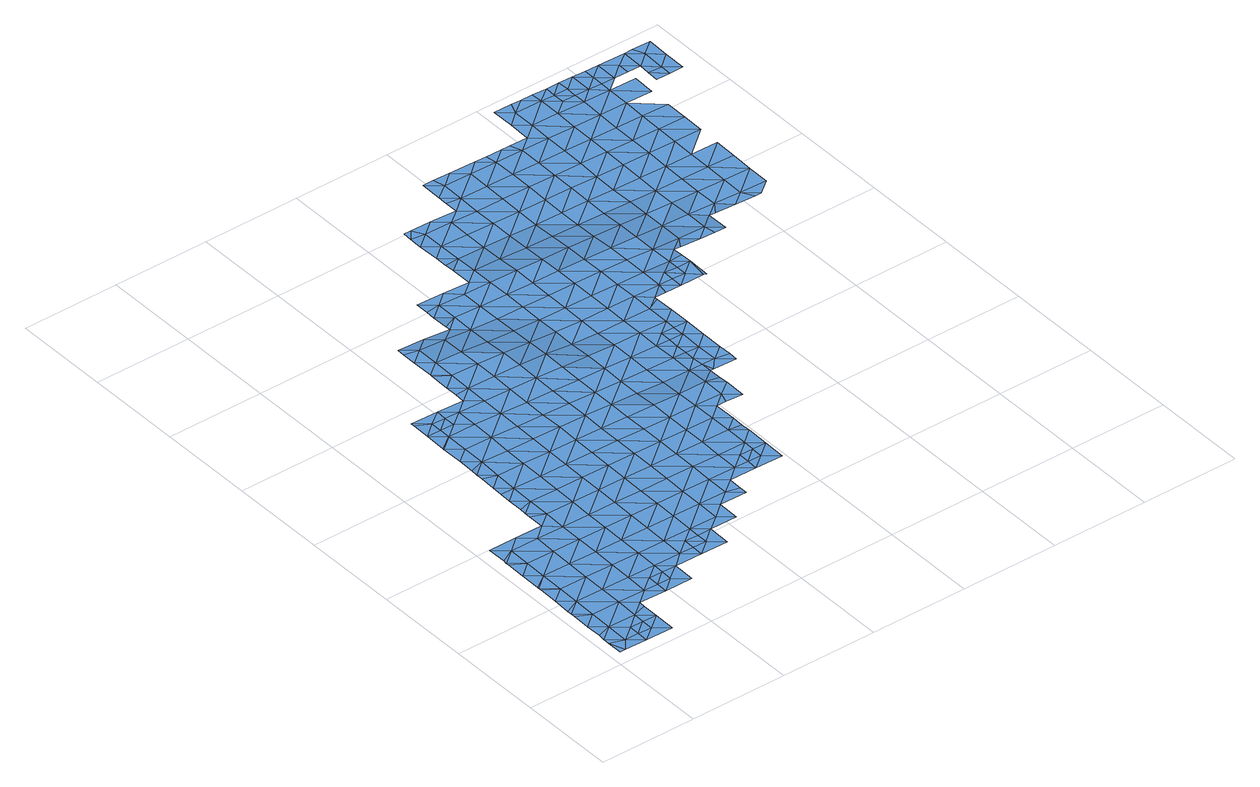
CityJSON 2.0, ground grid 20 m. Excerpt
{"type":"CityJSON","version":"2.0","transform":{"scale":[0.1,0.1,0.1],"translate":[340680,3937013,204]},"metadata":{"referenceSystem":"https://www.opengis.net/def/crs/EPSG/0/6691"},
"CityObjects":{
"waterbody1":{"type":"WaterBody","attributes":{"name":"5","class":"1140","function":"1","WaterBodyRiverFloodingRiskAttribute.description":"3","WaterBodyRiverFloodingRiskAttribute.rankOrg":"2","WaterBodyRiverFloodingRiskAttribute.adminType":"2","WaterBodyRiverFloodingRiskAttribute.scale":"L2"},"geometry":[{"type":"MultiSurface","lod":"1","boundaries":[[[0,1,2]],[[1,3,2]],[[2,3,4]],[[5,6,4]],[[6,5,7]],[[5,4,3]],[[3,1,8]],[[5,9,7]],[[8,10,3]],[[11,5,3]],[[12,9,13]],[[12,7,9]],[[11,3,10]],[[14,15,16]],[[14,13,15]],[[13,9,15]],[[17,9,5]],[[18,5,11]],[[19,16,20]],[[16,15,20]],[[18,17,5]],[[21,19,20]],[[9,17,15]],[[22,23,24]],[[22,21,23]],[[23,21,20]],[[18,11,25]],[[24,26,27]],[[17,28,15]],[[25,29,18]],[[24,23,26]],[[30,23,20]],[[31,27,26]],[[31,32,33]],[[20,15,30]],[[29,34,18]],[[33,32,35]],[[18,36,17]],[[31,26,32]],[[15,28,30]],[[37,26,23]],[[18,34,36]],[[36,38,17]],[[39,35,32]],[[17,38,28]],[[40,23,30]],[[26,37,32]],[[37,23,40]],[[38,41,28]],[[28,42,30]],[[43,39,32]],[[37,43,32]],[[44,38,36]],[[41,42,28]],[[40,30,42]],[[44,45,38]],[[45,46,38]],[[38,46,41]],[[47,39,43]],[[40,42,48]],[[37,40,49]],[[46,50,41]],[[43,37,49]],[[51,42,41]],[[40,48,49]],[[52,47,43]],[[50,51,41]],[[53,50,46]],[[52,43,49]],[[48,42,51]],[[54,55,47]],[[52,54,47]],[[54,56,55]],[[53,57,50]],[[58,48,51]],[[49,59,52]],[[60,61,62]],[[49,48,59]],[[62,56,60]],[[56,54,60]],[[50,63,51]],[[48,58,59]],[[61,64,65]],[[66,54,52]],[[60,64,61]],[[59,67,52]],[[65,64,68]],[[50,57,63]],[[69,70,68]],[[54,66,60]],[[69,71,70]],[[58,51,72]],[[68,64,69]],[[71,73,74]],[[52,67,66]],[[57,75,63]],[[60,76,64]],[[51,63,72]],[[66,76,60]],[[74,73,77]],[[71,69,73]],[[58,72,78]],[[59,58,79]],[[75,80,63]],[[73,81,77]],[[77,81,82]],[[79,58,78]],[[67,59,79]],[[72,63,83]],[[82,84,85]],[[86,73,69]],[[63,80,83]],[[81,84,82]],[[67,87,66]],[[64,76,88]],[[69,64,86]],[[89,85,84]],[[90,67,79]],[[91,76,66]],[[64,88,86]],[[92,81,73]],[[93,89,84]],[[72,83,94]],[[87,91,66]],[[95,79,78]],[[96,92,73]],[[92,84,81]],[[67,90,87]],[[76,91,88]],[[78,72,97]],[[96,73,86]],[[94,83,98]],[[97,72,94]],[[84,99,93]],[[79,95,90]],[[88,100,86]],[[92,101,84]],[[98,102,94]],[[95,78,97]],[[103,87,90]],[[84,101,99]],[[86,100,96]],[[88,91,104]],[[105,97,94]],[[106,94,102]],[[88,104,100]],[[99,107,108]],[[96,109,92]],[[90,95,110]],[[87,111,91]],[[100,109,96]],[[107,112,108]],[[99,101,107]],[[90,110,103]],[[91,111,104]],[[97,113,95]],[[114,106,102]],[[109,115,92]],[[92,116,101]],[[105,94,106]],[[105,113,97]],[[95,113,110]],[[87,103,111]],[[117,112,107]],[[101,116,107]],[[116,92,115]],[[110,118,103]],[[119,104,111]],[[113,118,110]],[[120,105,106]],[[114,120,106]],[[100,104,121]],[[100,122,109]],[[123,117,107]],[[104,119,121]],[[109,122,115]],[[123,107,116]],[[103,124,111]],[[125,124,103]],[[126,113,105]],[[127,105,120]],[[100,121,122]],[[117,128,129]],[[103,118,125]],[[123,128,117]],[[128,130,129]],[[119,111,124]],[[116,115,131]],[[119,132,121]],[[113,133,118]],[[115,122,131]],[[130,134,135]],[[126,105,127]],[[134,130,128]],[[135,134,136]],[[118,133,125]],[[137,138,116]],[[132,119,124]],[[120,139,127]],[[123,138,128]],[[134,140,136]],[[116,131,137]],[[123,116,138]],[[133,113,126]],[[141,136,140]],[[122,142,131]],[[139,143,127]],[[144,126,127]],[[121,132,145]],[[122,121,142]],[[141,146,147]],[[140,146,141]],[[143,144,127]],[[138,148,128]],[[128,149,134]],[[147,146,150]],[[142,121,145]],[[151,125,133]],[[124,152,132]],[[124,125,152]],[[153,133,126]],[[146,154,150]],[[137,131,155]],[[125,151,152]],[[140,134,149]],[[153,126,144]],[[155,131,142]],[[156,138,137]],[[128,148,149]],[[157,146,140]],[[145,132,158]],[[133,159,151]],[[156,148,138]],[[158,132,152]],[[160,137,155]],[[145,161,142]],[[162,153,144]],[[140,149,163]],[[159,133,153]],[[156,137,160]],[[164,145,158]],[[157,140,163]],[[156,165,148]],[[154,146,157]],[[148,166,149]],[[161,167,142]],[[168,151,159]],[[145,164,161]],[[152,151,169]],[[162,170,153]],[[155,142,167]],[[159,153,171]],[[160,155,167]],[[151,168,169]],[[158,172,164]],[[163,149,166]],[[153,170,171]],[[160,173,156]],[[158,152,172]],[[148,165,166]],[[174,157,163]],[[167,173,160]],[[172,152,169]],[[154,157,175]],[[159,176,168]],[[177,163,166]],[[173,178,156]],[[156,179,165]],[[174,175,157]],[[159,171,176]],[[161,164,180]],[[181,169,168]],[[164,172,180]],[[163,177,174]],[[161,182,167]],[[176,171,183]],[[184,168,176]],[[185,161,180]],[[156,178,179]],[[174,186,175]],[[167,187,173]],[[166,165,188]],[[183,189,176]],[[181,168,184]],[[190,175,186]],[[182,187,167]],[[191,190,186]],[[192,180,172]],[[177,166,188]],[[193,174,177]],[[161,185,182]],[[173,187,178]],[[172,169,194]],[[165,179,188]],[[191,195,196]],[[196,195,197]],[[194,169,181]],[[198,176,189]],[[192,185,180]],[[195,191,186]],[[184,176,198]],[[178,199,179]],[[187,199,178]],[[177,188,193]],[[193,200,174]],[[192,172,194]],[[184,198,201]],[[202,182,185]],[[181,184,203]],[[203,184,201]],[[200,204,174]],[[205,197,195]],[[206,194,181]],[[186,174,204]],[[202,185,192]],[[181,203,206]],[[195,186,204]],[[202,207,182]],[[182,208,187]],[[179,199,209]],[[188,179,210]],[[188,211,193]],[[212,205,195]],[[210,211,188]],[[213,199,187]],[[214,194,206]],[[179,209,210]],[[194,215,192]],[[193,211,200]],[[195,204,212]],[[208,182,207]],[[216,214,206]],[[217,204,200]],[[199,213,209]],[[192,218,202]],[[211,217,200]],[[215,194,214]],[[218,207,202]],[[187,208,213]],[[219,210,209]],[[204,220,212]],[[205,212,221]],[[214,216,222]],[[219,211,210]],[[192,215,218]],[[207,223,208]],[[224,220,204]],[[225,209,213]],[[218,223,207]],[[224,204,217]],[[214,226,215]],[[226,214,222]],[[219,209,225]],[[221,212,220]],[[215,227,218]],[[228,215,226]],[[217,211,229]],[[215,228,227]],[[229,211,219]],[[217,230,224]],[[208,223,231]],[[213,208,232]],[[227,233,218]],[[234,223,218]],[[233,234,218]],[[235,221,220]],[[225,213,232]],[[236,221,235]],[[237,219,225]],[[208,231,232]],[[236,238,239]],[[232,237,225]],[[234,240,223]],[[217,229,230]],[[224,241,220]],[[240,242,223]],[[223,242,231]],[[238,236,235]],[[243,239,238]],[[244,241,224]],[[244,224,230]],[[237,245,219]],[[242,246,231]],[[247,232,231]],[[238,248,243]],[[246,247,231]],[[229,219,245]],[[249,243,248]],[[235,220,241]],[[250,251,249]],[[235,252,238]],[[251,253,254]],[[250,249,248]],[[251,250,253]],[[255,232,247]],[[229,245,256]],[[230,229,257]],[[235,241,258]],[[237,232,255]],[[257,229,256]],[[244,230,257]],[[248,238,252]],[[255,259,237]],[[235,258,252]],[[237,260,245]],[[244,261,241]],[[248,262,250]],[[247,263,255]],[[253,250,264]],[[241,261,258]],[[245,265,256]],[[244,257,266]],[[262,264,250]],[[248,252,267]],[[263,268,255]],[[237,259,260]],[[244,266,261]],[[248,267,262]],[[256,269,257]],[[258,270,252]],[[255,271,259]],[[269,266,257]],[[272,270,258]],[[245,260,265]],[[255,268,271]],[[272,258,261]],[[271,273,259]],[[252,274,267]],[[259,275,260]],[[269,256,265]],[[276,264,262]],[[277,261,266]],[[259,273,275]],[[278,265,260]],[[274,252,270]],[[262,267,274]],[[279,266,269]],[[260,275,278]],[[277,266,279]],[[272,261,277]],[[265,280,269]],[[277,281,272]],[[276,262,282]],[[272,283,270]],[[262,274,282]],[[275,284,278]],[[281,283,272]],[[269,285,279]],[[265,278,280]],[[276,286,287]],[[270,288,274]],[[287,286,289]],[[286,276,282]],[[283,288,270]],[[278,284,290]],[[269,280,285]],[[290,291,278]],[[286,292,289]],[[289,292,293]],[[291,294,278]],[[295,296,279]],[[296,281,277]],[[280,278,294]],[[282,274,288]],[[292,297,293]],[[279,285,295]],[[277,279,296]],[[286,282,298]],[[281,299,283]],[[300,292,286]],[[292,301,297]],[[282,288,298]],[[280,294,302]],[[303,300,286]],[[299,281,296]],[[285,280,304]],[[303,286,298]],[[299,305,283]],[[283,306,288]],[[294,307,302]],[[295,285,304]],[[280,302,304]],[[292,300,301]],[[288,308,298]],[[309,302,307]],[[306,308,288]],[[283,305,306]],[[295,304,310]],[[296,295,311]],[[309,312,302]],[[300,313,301]],[[299,296,311]],[[304,302,314]],[[303,298,308]],[[295,310,311]],[[302,312,314]],[[315,300,303]],[[299,316,305]],[[308,317,303]],[[318,316,299]],[[317,315,303]],[[318,299,311]],[[304,319,310]],[[305,320,306]],[[304,314,321]],[[322,321,314]],[[316,320,305]],[[300,315,313]],[[310,323,311]],[[320,324,306]],[[304,321,319]],[[315,325,313]],[[308,306,324]],[[322,326,321]],[[318,311,323]],[[317,308,324]],[[310,319,323]],[[318,327,316]],[[328,315,317]],[[324,329,317]],[[326,330,321]],[[321,330,319]],[[327,318,323]],[[325,315,331]],[[332,320,316]],[[327,333,316]],[[333,332,316]],[[332,324,320]],[[328,317,329]],[[315,328,331]],[[334,330,326]],[[335,329,324]],[[328,336,331]],[[337,327,323]],[[319,330,338]],[[323,319,339]],[[319,338,339]],[[327,337,333]],[[330,334,340]],[[335,324,332]],[[329,341,328]],[[337,323,339]],[[342,330,340]],[[338,330,342]],[[336,328,343]],[[333,344,332]],[[329,335,345]],[[346,344,333]],[[329,345,341]],[[333,337,346]],[[343,328,341]],[[332,347,335]],[[338,342,348]],[[349,345,335]],[[339,338,350]],[[342,351,348]],[[343,352,353]],[[350,338,348]],[[337,339,350]],[[347,332,344]],[[343,341,352]],[[354,355,353]],[[356,341,345]],[[350,357,337]],[[337,358,346]],[[348,351,359]],[[357,358,337]],[[349,335,347]],[[353,352,354]],[[346,360,344]],[[359,361,348]],[[360,347,344]],[[356,345,349]],[[362,350,348]],[[352,341,356]],[[355,354,363]],[[356,364,352]],[[365,363,354]],[[362,357,350]],[[360,346,358]],[[347,366,349]],[[367,361,359]],[[368,365,354]],[[354,352,368]],[[362,348,361]],[[357,369,358]],[[366,347,360]],[[362,369,357]],[[352,364,368]],[[349,370,356]],[[370,364,356]],[[368,371,365]],[[361,367,372]],[[358,373,360]],[[349,366,374]],[[375,368,364]],[[376,373,358]],[[377,362,361]],[[378,366,360]],[[379,361,372]],[[349,374,370]],[[358,369,376]],[[380,375,364]],[[370,380,364]],[[379,377,361]],[[377,369,362]],[[381,382,368]],[[381,368,375]],[[371,368,382]],[[366,383,374]],[[378,383,366]],[[360,373,378]],[[377,384,369]],[[369,385,376]],[[386,375,380]],[[384,385,369]],[[387,380,370]],[[376,388,373]],[[370,374,389]],[[380,390,386]],[[373,388,378]],[[374,383,389]],[[387,370,389]],[[380,387,390]],[[378,391,383]],[[388,391,378]],[[391,392,383]],[[393,390,387]],[[389,383,392]],[[394,393,387]],[[387,389,395]],[[395,396,387]]]}]},
"waterbody2":{"type":"WaterBody","attributes":{"name":"5","class":"1140","function":"1","WaterBodyRiverFloodingRiskAttribute.description":"3","WaterBodyRiverFloodingRiskAttribute.rankOrg":"1","WaterBodyRiverFloodingRiskAttribute.adminType":"2","WaterBodyRiverFloodingRiskAttribute.scale":"L2"},"geometry":[{"type":"MultiSurface","lod":"1","boundaries":[[[25,10,397]],[[25,397,29]],[[397,398,29]],[[11,10,25]],[[10,8,397]],[[397,8,399]],[[397,399,398]]]}]},
"waterbody3":{"type":"WaterBody","attributes":{"name":"5","class":"1140","function":"1","WaterBodyRiverFloodingRiskAttribute.description":"3","WaterBodyRiverFloodingRiskAttribute.rankOrg":"1","WaterBodyRiverFloodingRiskAttribute.adminType":"2","WaterBodyRiverFloodingRiskAttribute.scale":"L2"},"geometry":[{"type":"MultiSurface","lod":"1","boundaries":[[[45,44,400]],[[53,45,400]],[[45,53,46]],[[57,400,401]],[[44,401,400]],[[53,400,57]]]}]},
"waterbody4":{"type":"WaterBody","attributes":{"name":"5","class":"1140","function":"1","WaterBodyRiverFloodingRiskAttribute.description":"3","WaterBodyRiverFloodingRiskAttribute.rankOrg":"1","WaterBodyRiverFloodingRiskAttribute.adminType":"2","WaterBodyRiverFloodingRiskAttribute.scale":"L2"},"geometry":[{"type":"MultiSurface","lod":"1","boundaries":[[[98,83,402]],[[80,75,402]],[[83,80,402]],[[75,403,402]],[[403,102,402]],[[102,98,402]]]}]},
"waterbody5":{"type":"WaterBody","attributes":{"name":"5","class":"1140","function":"1","WaterBodyRiverFloodingRiskAttribute.description":"3","WaterBodyRiverFloodingRiskAttribute.rankOrg":"3","WaterBodyRiverFloodingRiskAttribute.adminType":"2","WaterBodyRiverFloodingRiskAttribute.scale":"L2"},"geometry":[{"type":"MultiSurface","lod":"1","boundaries":[[[404,405,406]],[[108,112,405]],[[99,108,93]],[[93,108,405]],[[405,89,93]],[[405,404,89]],[[405,112,406]]]}]},
"waterbody6":{"type":"WaterBody","attributes":{"name":"5","class":"1140","function":"1","WaterBodyRiverFloodingRiskAttribute.description":"3","WaterBodyRiverFloodingRiskAttribute.rankOrg":"1","WaterBodyRiverFloodingRiskAttribute.adminType":"2","WaterBodyRiverFloodingRiskAttribute.scale":"L2"},"geometry":[{"type":"MultiSurface","lod":"1","boundaries":[[[407,189,183]],[[183,170,407]],[[407,408,189]],[[170,162,407]],[[171,170,183]],[[407,162,408]]]}]},
"waterbody7":{"type":"WaterBody","attributes":{"name":"5","class":"1140","function":"1","WaterBodyRiverFloodingRiskAttribute.description":"3","WaterBodyRiverFloodingRiskAttribute.rankOrg":"1","WaterBodyRiverFloodingRiskAttribute.adminType":"2","WaterBodyRiverFloodingRiskAttribute.scale":"L2"},"geometry":[{"type":"MultiSurface","lod":"1","boundaries":[[[409,410,411]],[[246,242,412]],[[413,412,242]],[[413,414,412]],[[410,233,227]],[[233,410,409]],[[240,413,242]],[[414,268,412]],[[409,413,234]],[[240,234,413]],[[268,263,412]],[[263,247,412]],[[412,247,246]],[[413,415,414]],[[409,234,233]],[[413,409,415]],[[409,416,415]],[[411,416,409]]]}]},
"waterbody8":{"type":"WaterBody","attributes":{"name":"5","class":"1140","function":"1","WaterBodyRiverFloodingRiskAttribute.description":"3","WaterBodyRiverFloodingRiskAttribute.rankOrg":"1","WaterBodyRiverFloodingRiskAttribute.adminType":"2","WaterBodyRiverFloodingRiskAttribute.scale":"L2"},"geometry":[{"type":"MultiSurface","lod":"1","boundaries":[[[417,418,309]],[[291,290,419]],[[291,419,294]],[[307,294,419]],[[417,419,290]],[[309,419,417]],[[309,307,419]]]}]},
"waterbody9":{"type":"WaterBody","attributes":{"name":"5","class":"1140","function":"1","WaterBodyRiverFloodingRiskAttribute.description":"3","WaterBodyRiverFloodingRiskAttribute.rankOrg":"3","WaterBodyRiverFloodingRiskAttribute.adminType":"2","WaterBodyRiverFloodingRiskAttribute.scale":"L2"},"geometry":[{"type":"MultiSurface","lod":"1","boundaries":[[[420,421,422]],[[421,420,423]],[[386,390,424]],[[386,424,381]],[[381,424,425]],[[386,381,375]],[[426,427,428]],[[427,426,429]],[[430,394,431]],[[432,429,433]],[[394,430,423]],[[433,434,432]],[[430,426,423]],[[430,429,426]],[[431,429,430]],[[435,434,433]],[[434,436,432]],[[437,432,436]],[[437,427,432]],[[425,382,381]],[[429,432,427]],[[438,427,437]],[[422,425,424]],[[390,422,424]],[[390,420,422]],[[428,427,438]],[[390,393,420]],[[393,394,420]],[[423,420,394]]]}]}
},
"vertices":[
[2,3,32],[13,3,32],[2,35,32],[30,25,32],[2,49,32],[31,72,32],[3,62,32],[3,95,32],[58,2,32],[32,118,32],[59,25,32],[59,48,32],[4,132,32],[4,142,32],[4,151,32],[33,164,32],[5,188,32],[89,117,32],[88,71,32],[6,228,32],[34,210,32],[6,234,32],[6,238,32],[34,257,32],[7,280,32],[87,48,32],[35,303,32],[7,319,32],[89,163,32],[116,47,32],[90,209,32],[7,326,32],[36,349,32],[8,333,32],[116,80,32],[8,373,32],[117,93,32],[92,302,32],[145,116,32],[65,372,32],[91,256,32],[146,162,32],[147,208,32],[93,348,32],[173,92,32],[174,115,32],[174,139,32],[122,371,32],[148,255,32],[149,301,32],[203,161,32],[204,207,32],[149,347,32],[202,138,32],[150,393,32],[122,405,32],[122,417,32],[231,137,32],[204,254,32],[205,300,32],[151,439,32],[123,463,32],[123,431,32],[259,160,32],[152,486,32],[124,486,32],[207,392,32],[206,346,32],[124,509,33],[153,532,33],[125,540,33],[125,555,33],[260,206,32],[154,578,34],[125,568,34],[287,136,32],[208,438,32],[126,602,34],[261,253,32],[262,299,32],[288,160,32],[154,624,34],[126,648,34],[288,183,32],[155,671,34],[126,649,34],[209,531,33],[264,391,32],[209,485,32],[127,694,34],[263,345,32],[264,437,32],[211,623,34],[156,694,34],[317,205,32],[319,298,32],[210,577,33],[318,252,32],[316,182,32],[184,693,34],[266,530,32],[212,670,34],[345,182,32],[320,390,32],[265,484,32],[374,251,32],[374,204,32],[213,716,33],[184,716,34],[267,576,32],[319,344,32],[321,436,32],[185,739,34],[375,297,32],[401,181,32],[268,622,32],[269,669,32],[241,738,32],[376,343,32],[322,483,32],[402,227,32],[323,529,32],[324,575,32],[269,715,32],[378,435,32],[377,389,32],[432,296,32],[431,250,32],[270,761,32],[242,759,32],[242,785,32],[324,621,31],[378,482,32],[433,342,32],[271,807,32],[243,827,32],[243,831,32],[325,667,31],[326,714,31],[459,226,32],[272,853,32],[244,877,31],[380,574,31],[459,243,32],[460,272,32],[379,528,31],[273,900,31],[244,907,31],[327,760,31],[328,806,31],[245,923,31],[433,388,32],[434,434,32],[488,295,32],[301,922,29],[381,620,30],[383,713,30],[329,899,28],[435,481,31],[489,341,32],[382,666,30],[437,573,29],[516,271,32],[328,852,30],[436,527,30],[383,759,31],[384,805,29],[438,619,28],[490,387,32],[491,433,31],[517,294,32],[517,317,32],[492,480,30],[438,665,28],[386,898,23],[358,921,24],[546,340,32],[385,851,26],[439,712,28],[440,758,28],[493,526,29],[548,432,31],[494,618,26],[546,317,32],[547,386,32],[493,572,27],[387,944,23],[495,664,26],[441,804,26],[574,316,32],[358,931,24],[359,967,22],[549,525,28],[442,850,23],[548,479,30],[388,990,22],[359,986,22],[360,1014,22],[575,363,32],[496,711,25],[443,897,21],[575,384,31],[550,571,25],[576,409,31],[443,943,21],[416,1013,21],[576,455,30],[551,617,24],[552,663,24],[497,757,23],[498,803,22],[498,849,21],[444,989,20],[553,710,23],[605,478,29],[606,524,28],[596,455,30],[499,896,21],[607,570,25],[554,802,21],[501,988,20],[473,1012,19],[633,454,29],[608,616,24],[500,942,21],[553,756,21],[634,500,28],[635,546,26],[634,519,27],[555,848,21],[556,895,20],[608,662,23],[609,709,23],[635,569,25],[635,593,24],[502,1034,18],[474,1058,17],[610,755,22],[503,1080,16],[474,1078,16],[636,616,23],[558,987,19],[636,639,23],[475,1104,16],[557,941,20],[611,801,21],[637,662,23],[637,685,23],[503,1127,15],[475,1150,14],[504,1173,14],[476,1177,14],[559,1079,15],[491,1196,14],[476,1196,14],[666,708,22],[612,847,21],[613,894,20],[558,1033,17],[667,754,22],[668,800,21],[614,986,18],[561,1172,13],[665,685,23],[533,1195,14],[668,846,20],[613,940,20],[560,1126,14],[694,684,23],[669,893,20],[616,1078,13],[695,730,22],[615,1032,15],[695,768,21],[617,1125,13],[695,776,21],[590,1194,12],[671,985,17],[724,799,21],[670,939,19],[725,845,20],[672,1031,14],[617,1171,12],[672,1077,12],[720,776,20],[726,892,19],[618,1217,12],[590,1222,12],[673,1124,12],[590,1241,12],[752,775,20],[752,799,20],[619,1263,12],[591,1287,12],[753,822,20],[727,938,18],[727,984,16],[613,1287,12],[674,1170,12],[728,1030,13],[676,1262,12],[648,1286,12],[782,844,18],[675,1216,12],[782,890,17],[729,1076,12],[730,1123,12],[781,821,19],[731,1169,12],[810,821,19],[783,937,16],[784,983,14],[810,845,18],[704,1285,11],[810,867,17],[732,1261,11],[786,1075,11],[732,1215,12],[785,1029,12],[840,936,13],[787,1122,11],[839,889,15],[825,867,16],[841,982,12],[787,1168,11],[728,1284,11],[867,866,14],[842,1028,10],[789,1260,11],[788,1214,11],[896,888,13],[761,1284,11],[843,1121,10],[842,1074,9],[899,865,13],[844,1167,11],[780,1284,11],[898,1027,9],[897,935,12],[897,981,10],[924,865,13],[846,1259,11],[924,911,11],[818,1283,11],[900,1120,9],[845,1213,11],[899,1073,9],[901,1166,10],[953,934,10],[902,1212,10],[954,980,9],[937,911,11],[847,1305,11],[819,1329,11],[847,1352,11],[819,1375,11],[902,1258,10],[955,1026,8],[956,1072,8],[981,910,9],[957,1119,9],[1010,933,8],[1011,979,8],[856,1375,11],[903,1304,11],[876,1374,11],[957,1165,9],[1024,909,8],[904,1351,11],[1012,1025,8],[959,1257,10],[902,1374,11],[1038,909,8],[1013,1118,8],[958,1211,9],[932,1327,10],[1012,1071,8],[1067,978,7],[1014,1164,8],[1067,932,7],[960,1303,10],[932,1350,10],[933,1373,10],[1015,1210,9],[1068,1024,8],[1069,1070,8],[960,1327,10],[1016,1302,9],[1070,1117,8],[1016,1256,9],[989,1326,10],[1071,1163,8],[1071,1209,8],[1017,1326,9],[1045,1325,9],[1072,1255,9],[1073,1301,9],
[87,24,32],[115,2,32],[115,1,32],
[202,115,32],[230,91,32],
[316,159,32],[344,135,32],
[128,732,34],[156,717,34],[128,740,34],
[545,294,32],[573,270,32],
[663,569,25],[642,546,26],[691,545,25],[665,661,23],[664,615,23],[693,638,23],[692,592,24],[692,564,25],
[803,775,20],[809,774,19],[781,798,19],
[1017,1349,9],[1018,1372,9],[989,1372,10],[1046,1371,9],[961,1350,10],[960,1373,10],[1103,1370,9],[1131,1347,9],[1120,1370,9],[1102,1324,9],[1074,1348,9],[1074,1325,9],[1130,1300,8],[1101,1301,9],[1129,1277,8],[1101,1278,8],[1158,1277,8],[1158,1323,8],[1159,1369,9]
]}
